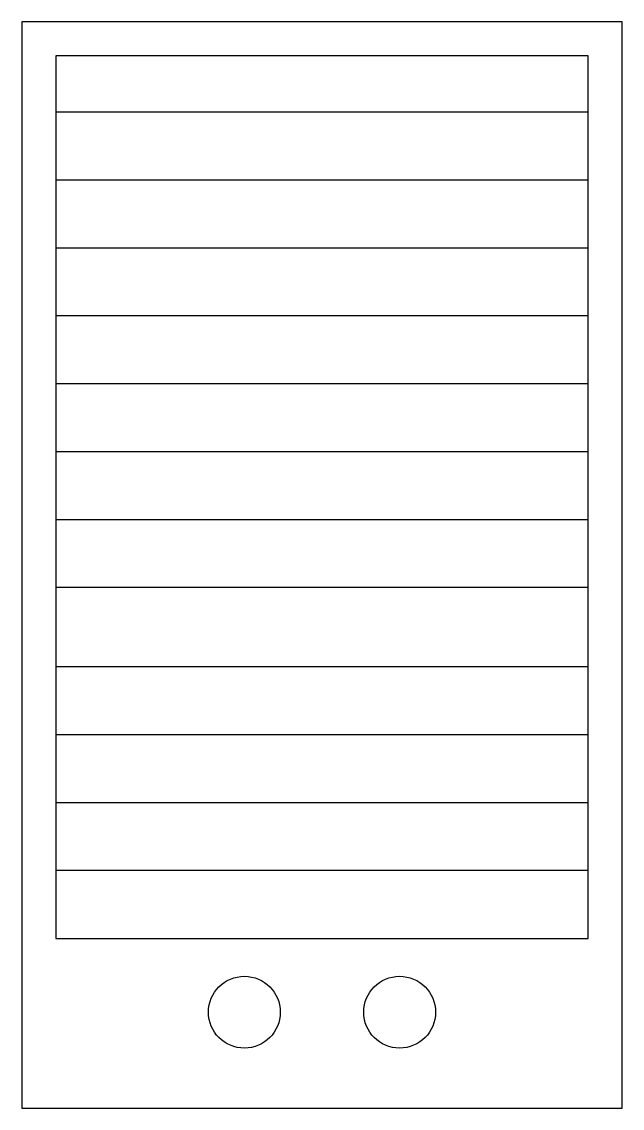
# Model space of a CAD drawing. Header units: millimetres. Extents: x -3017.408 to -3017.143, y 2886.091 to 2886.571.
import ezdxf

# ---------------------------------------------------------------- set-up
doc = ezdxf.new("R2010")
doc.units = ezdxf.units.MM
doc.header["$LTSCALE"] = 10
doc.layers.add('cozinha_fogões', color=2, linetype='Continuous')

msp = doc.modelspace()

# ---------------------------------------------------------------- linework, layer by layer
at = {"layer": 'cozinha_fogões', "color": 1}
for p, q in [((-3017.15823, 2886.53101), (-3017.39323, 2886.53101)), ((-3017.15823, 2886.50101), (-3017.39323, 2886.50101)), ((-3017.15823, 2886.47101), (-3017.39323, 2886.47101)), ((-3017.15823, 2886.44101), (-3017.39323, 2886.44101)), ((-3017.15823, 2886.41101), (-3017.39323, 2886.41101)), ((-3017.15823, 2886.38101), (-3017.39323, 2886.38101)), ((-3017.15823, 2886.35101), (-3017.39323, 2886.35101)), ((-3017.15823, 2886.32101), (-3017.39323, 2886.32101)), ((-3017.15823, 2886.28601), (-3017.39323, 2886.28601)), ((-3017.15823, 2886.25601), (-3017.39323, 2886.25601)), ((-3017.15823, 2886.22601), (-3017.39323, 2886.22601)), ((-3017.15823, 2886.19601), (-3017.39323, 2886.19601))]:
    msp.add_line(p, q, dxfattribs=at)
at = {"layer": 'cozinha_fogões'}
msp.add_lwpolyline([(-3017.14323, 2886.57101), (-3017.40823, 2886.57101), (-3017.40823, 2886.09101), (-3017.14323, 2886.09101)], close=True, dxfattribs=at)
at = {"layer": 'cozinha_fogões', "color": 1}
msp.add_lwpolyline([(-3017.15823, 2886.55601), (-3017.39323, 2886.55601), (-3017.39323, 2886.16601), (-3017.15823, 2886.16601)], close=True, dxfattribs=at)
for centre in [(-3017.30999, 2886.13345), (-3017.24148, 2886.13345)]:
    msp.add_circle(centre, 0.01585, dxfattribs=at)

doc.saveas('drawing.dxf')
